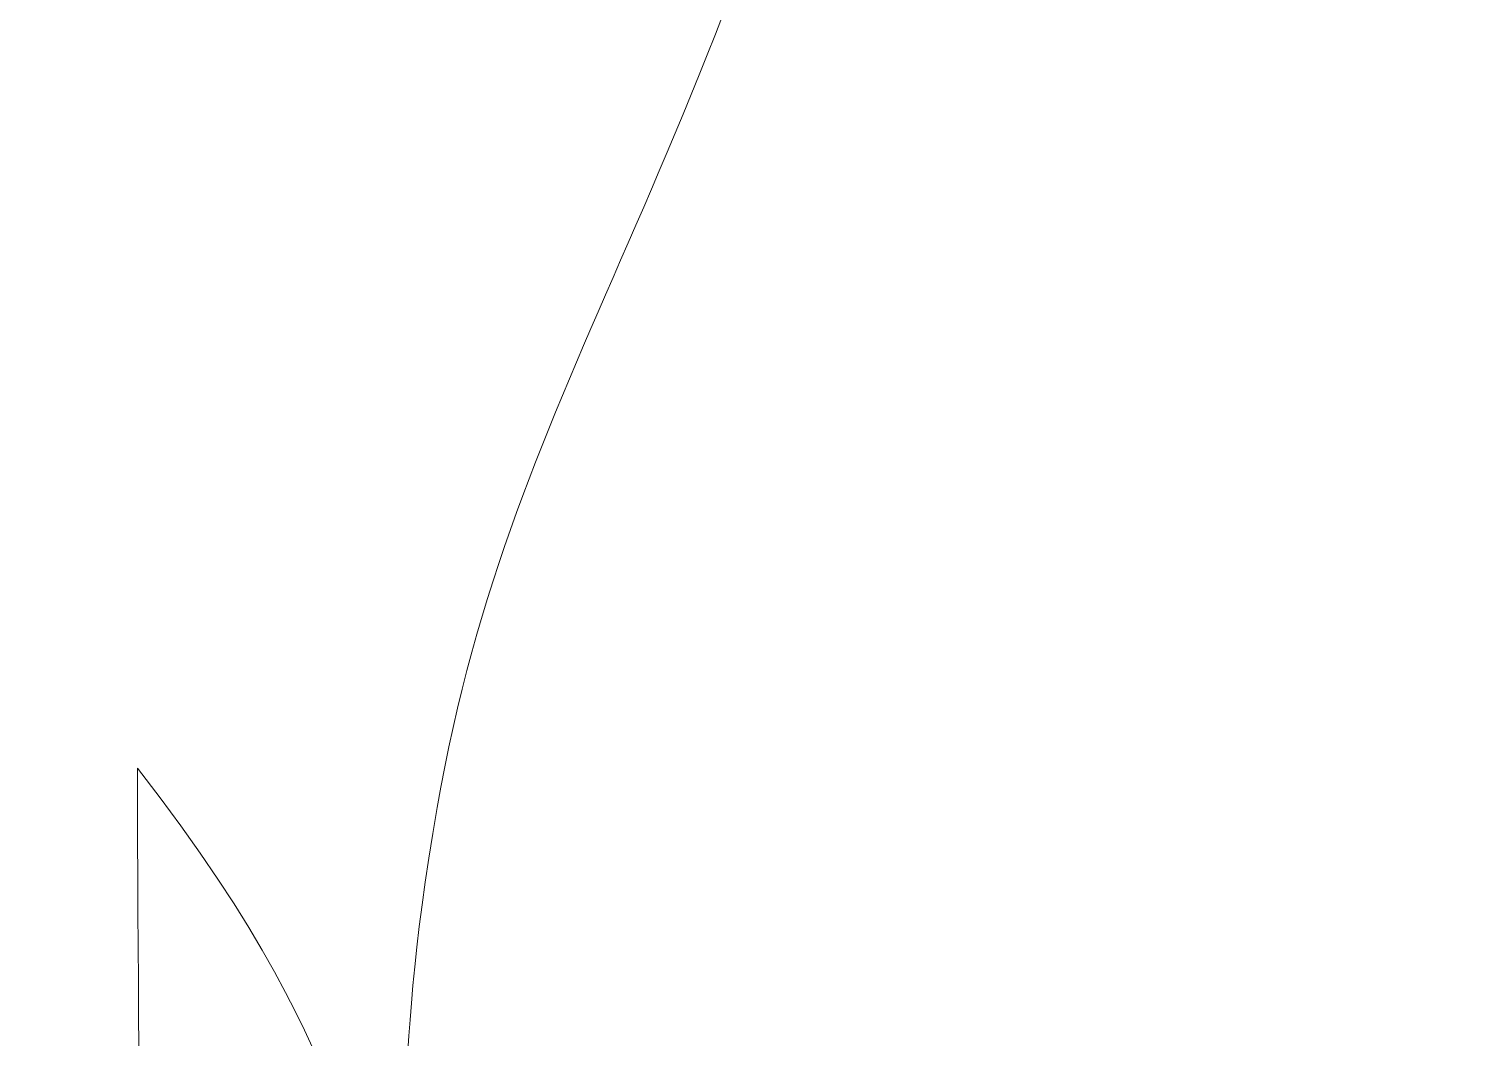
# Model space of a CAD drawing. Header units: inches. Extents: x -84 to 32, y 25 to 36.
# Drawn here: x -56.986 to -55.86, y 27.128 to 27.912 of the extents above; entities that cross this region are included whole.
import ezdxf

# ---------------------------------------------------------------- set-up
doc = ezdxf.new("R2010")
doc.units = ezdxf.units.IN
doc.header["$MEASUREMENT"] = 0
doc.layers.add('Wolf', color=7, linetype='Continuous', lineweight=0)

msp = doc.modelspace()

# ---------------------------------------------------------------- linework, layer by layer
at = {"layer": 'Wolf'}
msp.add_open_spline([(-53.7313, 30.8509), (-53.7313, 30.8669), (-53.7044, 30.8783), (-53.7048, 30.9769), (-53.705, 31.0298), (-53.7075, 31.0455), (-53.7238, 31.0965), (-53.7415, 31.1521), (-53.7596, 31.1796), (-53.8061, 31.222), (-53.8903, 31.2986), (-53.9372, 31.3291), (-54.1515, 31.4459), (-54.519, 31.6463), (-55.1689, 32.0045), (-55.4398, 32.3179), (-55.6248, 32.5319), (-55.759, 32.781), (-55.7944, 33.0639), (-55.8161, 33.2376), (-55.8451, 33.3231), (-55.9265, 33.4536), (-56.0481, 33.6483), (-56.2066, 33.8017), (-56.4629, 33.9723), (-56.755, 34.1669), (-56.9431, 34.1778), (-56.9663, 34.1907), (-56.9691, 34.1923), (-56.9065, 34.4144), (-56.8964, 34.6646), (-56.8864, 34.911), (-56.968, 35.1494), (-56.9986, 35.2611), (-57.035, 35.3938), (-57.1079, 35.5983), (-57.1961, 35.7041), (-57.2289, 35.7435), (-57.2754, 35.7809), (-57.2955, 35.7842), (-57.3387, 35.7912), (-57.3597, 35.642), (-57.5091, 35.4752), (-57.7377, 35.22), (-58.2505, 34.7547), (-58.5317, 34.5637), (-58.5317, 35.202), (-58.571, 35.2603), (-58.6182, 35.4847), (-58.6764, 35.7618), (-58.8095, 35.9819), (-58.8393, 35.9933), (-58.8772, 36.0076), (-58.8869, 35.8716), (-59.1173, 35.6882), (-60.6849, 34.4404), (-60.7138, 33.2366), (-60.9398, 32.5614), (-61.0476, 32.2393), (-61.2343, 31.9091), (-61.4257, 31.6537), (-61.5458, 31.4934), (-61.5025, 31.5627), (-61.5639, 31.4892), (-61.6954, 31.3319), (-61.7624, 31.2906), (-61.9013, 31.1449), (-62.216, 30.8147), (-62.4777, 30.7376), (-62.6065, 30.1677), (-62.6148, 30.131), (-62.6137, 30.121), (-62.6012, 30.1163), (-62.5908, 30.1124), (-62.5827, 30.1176), (-62.5453, 30.1522), (-62.4452, 30.2449), (-62.1656, 30.4173), (-62.1624, 30.414), (-62.1366, 30.3883), (-62.5204, 29.7232), (-61.9941, 28.6045), (-61.8044, 28.2014), (-61.689, 28.2392), (-61.5709, 27.8825), (-61.5612, 27.8532), (-61.5518, 27.8274), (-61.55, 27.8252), (-61.5454, 27.8197), (-61.53, 27.8202), (-61.5241, 27.8261), (-61.5014, 27.8487), (-61.461, 28.1391), (-61.4596, 28.139), (-61.4586, 28.1389), (-61.4361, 28.106), (-61.4096, 28.0658), (-61.2172, 27.773), (-61.0602, 27.6649), (-60.73, 27.2026), (-60.3175, 26.6252), (-60.3132, 26.535), (-60.1134, 26.242), (-60.0877, 26.2043), (-60.0712, 26.1731), (-59.9992, 26.0253), (-59.9341, 25.892), (-59.9209, 25.8583), (-59.8731, 25.7052), (-59.8492, 25.6289), (-59.7985, 25.4836), (-59.7924, 25.4741), (-59.7824, 25.4585), (-59.7634, 25.4657), (-59.757, 25.4876), (-59.7503, 25.5107), (-59.7603, 25.4853), (-59.6602, 25.9765), (-59.2785, 25.6457), (-58.9517, 25.5323), (-58.6256, 25.2584), (-58.5699, 25.2116), (-58.4301, 25.0713), (-58.4127, 25.0448), (-58.3924, 25.0137), (-58.3605, 24.9491), (-58.3493, 24.9163), (-58.3305, 24.8612), (-58.326, 24.8306), (-58.3256, 24.7547), (-58.3248, 24.6038), (-58.3325, 24.6634), (-57.9589, 24.9897), (-57.6915, 25.2232), (-57.5653, 25.3676), (-57.3618, 25.6728), (-56.8568, 26.4301), (-56.9012, 26.7221), (-56.9012, 27.3371), (-56.7071, 27.0882), (-56.7475, 26.9943), (-56.7065, 27.0073), (-56.6826, 27.0149), (-56.7066, 27.0869), (-56.6683, 27.3065), (-56.6081, 27.651), (-56.448, 27.7915), (-56.3207, 28.3328), (-56.2443, 28.6573), (-56.2035, 28.9262), (-56.2563, 29.3951), (-56.2922, 29.7147), (-56.3604, 29.9332), (-56.3552, 29.9389), (-56.353, 29.9415), (-56.1535, 29.8583), (-55.8907, 29.7807), (-55.6195, 29.7006), (-55.0613, 29.5795), (-54.7465, 29.6166), (-54.4848, 29.6474), (-54.2396, 29.7505), (-54.0073, 29.9642), (-53.8879, 30.074), (-53.7663, 30.2434), (-53.716, 30.37), (-53.6081, 30.6413), (-53.7313, 30.8476), (-53.7313, 30.8509)], degree=3, knots=[0, 0, 0, 0, 1, 1, 1, 2, 2, 2, 3, 3, 3, 4, 4, 4, 5, 5, 5, 6, 6, 6, 7, 7, 7, 8, 8, 8, 9, 9, 9, 10, 10, 10, 11, 11, 11, 12, 12, 12, 13, 13, 13, 14, 14, 14, 15, 15, 15, 16, 16, 16, 17, 17, 17, 18, 18, 18, 19, 19, 19, 20, 20, 20, 21, 21, 21, 22, 22, 22, 23, 23, 23, 24, 24, 24, 25, 25, 25, 26, 26, 26, 27, 27, 27, 28, 28, 28, 29, 29, 29, 30, 30, 30, 31, 31, 31, 32, 32, 32, 33, 33, 33, 34, 34, 34, 35, 35, 35, 36, 36, 36, 37, 37, 37, 38, 38, 38, 39, 39, 39, 40, 40, 40, 41, 41, 41, 42, 42, 42, 43, 43, 43, 44, 44, 44, 45, 45, 45, 46, 46, 46, 47, 47, 47, 48, 48, 48, 49, 49, 49, 50, 50, 50, 51, 51, 51, 52, 52, 52, 53, 53, 53, 54, 54, 54, 55, 55, 55, 56, 56, 56, 56], dxfattribs=at)

doc.saveas('drawing.dxf')
